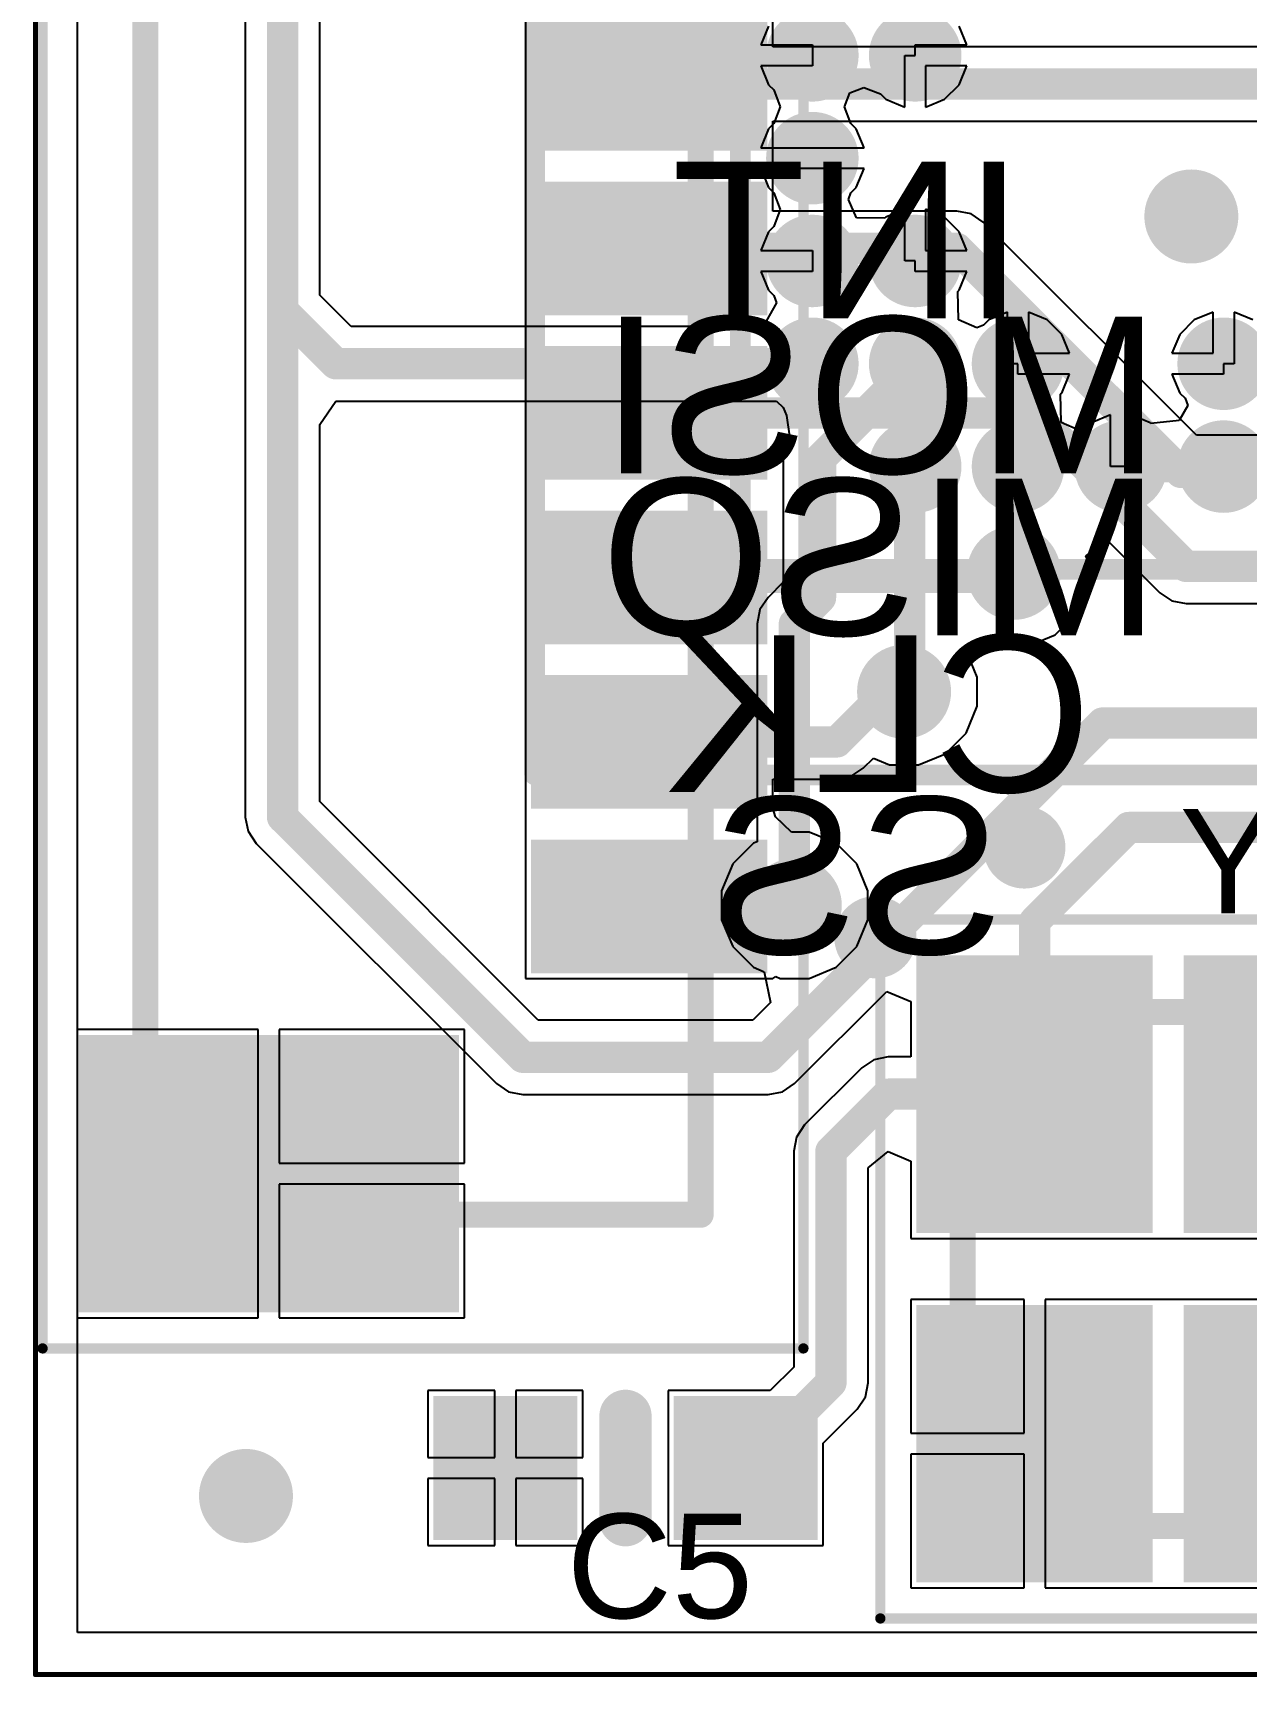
# Model space of a CAD drawing. Header units: inches. Extents: x 1.393 to 1.775, y 1.011 to 1.603.
# Drawn here: x 1.3932 to 1.6255, y 1.0113 to 1.3262 of the extents above; entities that cross this region are included whole.
import ezdxf

# ---------------------------------------------------------------- set-up
doc = ezdxf.new("R2010")
doc.units = ezdxf.units.IN
doc.header["$MEASUREMENT"] = 0
for name, color, linetype in [('Bottom Layer', 5, 'Continuous'), ('Bottom Overlay', 54, 'Continuous'), ('Bottom Paste', 16, 'Continuous'), ('Bottom Solder', 6, 'Continuous'), ('Mechanical 1', 6, 'Continuous'), ('Mechanical 13', 56, 'Continuous'), ('Mechanical 15', 56, 'Continuous'), ('Top Layer', 1, 'Continuous'), ('Top Overlay', 2, 'Continuous'), ('Top Paste', 8, 'Continuous'), ('Top Solder', 216, 'Continuous'), ('Via Holes', 16, 'Continuous')]:
    doc.layers.add(name, color=color, linetype=linetype)
doc.styles.add('Arial', font='', dxfattribs={"height": 0.2})
doc.styles.get('Arial').set_extended_font_data('Arial')

# ---------------------------------------------------------------- blocks, each defined once
blk = doc.blocks.new('XTAL_ECS_240_8_36_RWN_TR3_1')
at = {"layer": 'Top Layer'}
for points in [[(-0.05708665, 0.00590555), (-0.05708665, 0.04527565), (-0.00984255, 0.04527565), (-0.00984255, 0.00590555)], [(0.00984265, 0.00590555), (0.00984265, 0.04527565), (0.05708675, 0.04527565), (0.05708675, 0.00590555)], [(-0.05708655, -0.04527555), (-0.05708655, -0.00590545), (-0.00984245, -0.00590545), (-0.00984245, -0.04527555)], [(0.00984265, -0.04527555), (0.00984265, -0.00590545), (0.05708675, -0.00590545), (0.05708675, -0.04527555)]]:
    blk.add_hatch(color=1, dxfattribs=at).paths.add_polyline_path(points)
at = {"layer": 'Top Paste'}
for points in [[(-0.05708665, 0.00590555), (-0.05708665, 0.04527565), (-0.00984255, 0.04527565), (-0.00984255, 0.00590555)], [(0.00984265, 0.00590555), (0.00984265, 0.04527565), (0.05708675, 0.04527565), (0.05708675, 0.00590555)], [(-0.05708655, -0.04527555), (-0.05708655, -0.00590545), (-0.00984245, -0.00590545), (-0.00984245, -0.04527555)], [(0.00984265, -0.04527555), (0.00984265, -0.00590545), (0.05708675, -0.00590545), (0.05708675, -0.04527555)]]:
    blk.add_hatch(color=8, dxfattribs=at).paths.add_polyline_path(points)
at = {"layer": 'Top Solder'}
for points in [[(-0.06003945, 0.00295275), (-0.06003945, 0.04822845), (-0.00688975, 0.04822845), (-0.00688975, 0.00295275)], [(0.00688985, 0.00295275), (0.00688985, 0.04822845), (0.06003955, 0.04822845), (0.06003955, 0.00295275)], [(-0.06003935, -0.04822835), (-0.06003935, -0.00295265), (-0.00688965, -0.00295265), (-0.00688965, -0.04822835)], [(0.00688985, -0.04822835), (0.00688985, -0.00295265), (0.06003955, -0.00295265), (0.06003955, -0.04822835)]]:
    blk.add_hatch(color=216, dxfattribs=at).paths.add_polyline_path(points)
at = {"layer": 'Mechanical 13', "const_width": 0.005}
for points in [[(-0.0492127, -0.03937), (-0.0492127, 0.03937)], [(0.0492128, 0.03937), (-0.0492127, 0.03937)], [(0.0492128, -0.0393701), (0.0492128, 0.03937)], [(0.0492128, -0.0393701), (-0.0492127, -0.03937)]]:
    blk.add_lwpolyline(points, dxfattribs=at)
at = {"layer": 'Mechanical 13'}
for points, const_width in [([(-0.0504627, 0.03937, 1), (-0.0479627, 0.03937, 1)], 0.0025), ([(-0.0504627, 0.03937, 1), (-0.0479627, 0.03937, 1)], 0.0025), ([(0.0479628, 0.03937, 1), (0.0504628, 0.03937, 1)], 0.0025), ([(0.0479628, 0.03937, 1), (0.0504628, 0.03937, 1)], 0.0025), ([(-0.0767716, -0.027559, 1), (-0.0846456, -0.027559, 1)], 0.007874), ([(-0.0866141, -0.027559, 1), (-0.0826771, -0.027559, 1)], 0.003937), ([(-0.0787401, -0.027559, 1), (-0.0748031, -0.027559, 1)], 0.003937), ([(-0.0504627, -0.03937, 1), (-0.0479627, -0.03937, 1)], 0.0025), ([(-0.0504627, -0.03937, 1), (-0.0479627, -0.03937, 1)], 0.0025), ([(0.0479628, -0.0393701, 1), (0.0504628, -0.0393701, 1)], 0.0025), ([(0.0479628, -0.0393701, 1), (0.0504628, -0.0393701, 1)], 0.0025)]:
    blk.add_lwpolyline(points, format="xyb", close=True, dxfattribs=dict(at, const_width=const_width))
at = {"layer": 'Mechanical 15', "const_width": 0.0019685}
for points in [[(0.0669291, 0.0551182), (-0.066929, 0.0551182)], [(-0.066929, -0.0551182), (-0.066929, 0.0551182)], [(0.0669291, -0.0551182), (0.0669291, 0.0551182)], [(0.0669291, -0.0551182), (-0.066929, -0.0551182)]]:
    blk.add_lwpolyline(points, dxfattribs=at)
at = {"layer": 'Mechanical 15', "const_width": 0.0009842}
for points in [[(-0.0674211, 0.0551182, 1), (-0.0664369, 0.0551182, 1)], [(-0.0674211, 0.0551182, 1), (-0.0664369, 0.0551182, 1)], [(0.066437, 0.0551182, 1), (0.0674212, 0.0551182, 1)], [(0.066437, 0.0551182, 1), (0.0674212, 0.0551182, 1)], [(-0.0674211, -0.0551182, 1), (-0.0664369, -0.0551182, 1)], [(-0.0674211, -0.0551182, 1), (-0.0664369, -0.0551182, 1)], [(0.066437, -0.0551182, 1), (0.0674212, -0.0551182, 1)], [(0.066437, -0.0551182, 1), (0.0674212, -0.0551182, 1)]]:
    blk.add_lwpolyline(points, format="xyb", close=True, dxfattribs=at)
at = {"layer": 'Top Overlay'}
for points, const_width in [([(-0.0767716, -0.027559, 1), (-0.0846456, -0.027559, 1)], 0.007874), ([(-0.0866141, -0.027559, 1), (-0.0826771, -0.027559, 1)], 0.003937), ([(-0.0787401, -0.027559, 1), (-0.0748031, -0.027559, 1)], 0.003937)]:
    blk.add_lwpolyline(points, format="xyb", close=True, dxfattribs=dict(at, const_width=const_width))
blk = doc.blocks.new('AMPHENOL_10144041_10011LF_B_2')
at = {"layer": 'Bottom Layer'}
for points in [[(-0.21653545, 0.06299205), (-0.16929135, 0.06299205), (-0.16929135, -0.00393705), (-0.21653545, -0.00393705)], [(-0.1515748, -0.02362215), (-0.1318898, -0.02362215), (-0.1318898, -0.06299225), (-0.1515748, -0.06299225)], [(-0.1200788, -0.02362225), (-0.1003938, -0.02362225), (-0.1003938, -0.06299235), (-0.1200788, -0.06299235)], [(-0.0885828, -0.02362215), (-0.0688978, -0.02362215), (-0.0688978, -0.06299225), (-0.0885828, -0.06299225)], [(-0.0570865, -0.02362215), (-0.0374015, -0.02362215), (-0.0374015, -0.06299225), (-0.0570865, -0.06299225)], [(-0.0255904, -0.02362215), (-0.0059054, -0.02362215), (-0.0059054, -0.06299225), (-0.0255904, -0.06299225)], [(0.0059055, -0.02362215), (0.0255905, -0.02362215), (0.0255905, -0.06299225), (0.0059055, -0.06299225)]]:
    blk.add_hatch(color=5, dxfattribs=at).paths.add_polyline_path(points)
at = {"layer": 'Bottom Paste'}
for points in [[(-0.21653545, 0.06299205), (-0.16929135, 0.06299205), (-0.16929135, -0.00393705), (-0.21653545, -0.00393705)], [(-0.1515748, -0.02362215), (-0.1318898, -0.02362215), (-0.1318898, -0.06299225), (-0.1515748, -0.06299225)], [(-0.1200788, -0.02362225), (-0.1003938, -0.02362225), (-0.1003938, -0.06299235), (-0.1200788, -0.06299235)], [(-0.0885828, -0.02362215), (-0.0688978, -0.02362215), (-0.0688978, -0.06299225), (-0.0885828, -0.06299225)], [(-0.0570865, -0.02362215), (-0.0374015, -0.02362215), (-0.0374015, -0.06299225), (-0.0570865, -0.06299225)], [(-0.0255904, -0.02362215), (-0.0059054, -0.02362215), (-0.0059054, -0.06299225), (-0.0255904, -0.06299225)], [(0.0059055, -0.02362215), (0.0255905, -0.02362215), (0.0255905, -0.06299225), (0.0059055, -0.06299225)]]:
    blk.add_hatch(color=16, dxfattribs=at).paths.add_polyline_path(points)
at = {"layer": 'Bottom Solder'}
for points in [[(-0.21948825, 0.06594485), (-0.16633855, 0.06594485), (-0.16633855, -0.00688985), (-0.21948825, -0.00688985)], [(-0.1545276, -0.02066935), (-0.128937, -0.02066935), (-0.128937, -0.06594505), (-0.1545276, -0.06594505)], [(-0.1230316, -0.02066945), (-0.097441, -0.02066945), (-0.097441, -0.06594515), (-0.1230316, -0.06594515)], [(-0.0915356, -0.02066935), (-0.065945, -0.02066935), (-0.065945, -0.06594505), (-0.0915356, -0.06594505)], [(-0.0600393, -0.02066935), (-0.0344487, -0.02066935), (-0.0344487, -0.06594505), (-0.0600393, -0.06594505)], [(-0.0285432, -0.02066935), (-0.0029526, -0.02066935), (-0.0029526, -0.06594505), (-0.0285432, -0.06594505)], [(0.0029527, -0.02066935), (0.0285433, -0.02066935), (0.0285433, -0.06594505), (0.0029527, -0.06594505)]]:
    blk.add_hatch(color=6, dxfattribs=at).paths.add_polyline_path(points)
at = {"layer": 'Bottom Overlay', "const_width": 0.005}
for points in [[(-0.156693, 0.0531495), (0.1566929, 0.0531495)], [(-0.2007874, -0.0165355), (-0.2007874, -0.0531497)], [(-0.2007874, -0.0531497), (-0.1641732, -0.0531497)]]:
    blk.add_lwpolyline(points, dxfattribs=at)
at = {"layer": 'Bottom Overlay'}
for points, const_width in [([(-0.157943, 0.0531495, 1), (-0.155443, 0.0531495, 1)], 0.0025), ([(-0.2020374, -0.0165355, 1), (-0.1995374, -0.0165355, 1)], 0.0025), ([(-0.2020374, -0.0531497, 1), (-0.1995374, -0.0531497, 1)], 0.0025), ([(-0.2020374, -0.0531497, 1), (-0.1995374, -0.0531497, 1)], 0.0025), ([(-0.1654232, -0.0531497, 1), (-0.1629232, -0.0531497, 1)], 0.0025), ([(-0.1437008, -0.0866143, 1), (-0.1515748, -0.0866143, 1)], 0.007874), ([(-0.1535433, -0.0866143, 1), (-0.1496063, -0.0866143, 1)], 0.003937), ([(-0.1456693, -0.0866143, 1), (-0.1417323, -0.0866143, 1)], 0.003937)]:
    blk.add_lwpolyline(points, format="xyb", close=True, dxfattribs=dict(at, const_width=const_width))
at = {"layer": 'Mechanical 13', "const_width": 0.005}
for points in [[(-0.2007874, 0.0531494), (-0.2007874, -0.0531497)], [(-0.2007874, 0.0531494), (0.2007874, 0.0531494)], [(-0.2007874, -0.0531497), (0.2007874, -0.0531497)]]:
    blk.add_lwpolyline(points, dxfattribs=at)
at = {"layer": 'Mechanical 13'}
for points, const_width in [([(-0.2020374, 0.0531494, 1), (-0.1995374, 0.0531494, 1)], 0.0025), ([(-0.2020374, 0.0531494, 1), (-0.1995374, 0.0531494, 1)], 0.0025), ([(-0.2020374, -0.0531497, 1), (-0.1995374, -0.0531497, 1)], 0.0025), ([(-0.2020374, -0.0531497, 1), (-0.1995374, -0.0531497, 1)], 0.0025), ([(-0.1437008, -0.0866143, 1), (-0.1515748, -0.0866143, 1)], 0.007874), ([(-0.1535433, -0.0866143, 1), (-0.1496063, -0.0866143, 1)], 0.003937), ([(-0.1456693, -0.0866143, 1), (-0.1417323, -0.0866143, 1)], 0.003937)]:
    blk.add_lwpolyline(points, format="xyb", close=True, dxfattribs=dict(at, const_width=const_width))
at = {"layer": 'Mechanical 15', "const_width": 0.0019685}
for points in [[(-0.2263781, 0.0728344), (-0.2263779, -0.0728348)], [(-0.2263781, 0.0728344), (0.226378, 0.0728344)], [(0.226378, -0.0728347), (-0.2263779, -0.0728348)]]:
    blk.add_lwpolyline(points, dxfattribs=at)
at = {"layer": 'Mechanical 15', "const_width": 0.0009842}
for points in [[(-0.2268702, 0.0728344, 1), (-0.225886, 0.0728344, 1)], [(-0.2268702, 0.0728344, 1), (-0.225886, 0.0728344, 1)], [(-0.22687, -0.0728348, 1), (-0.2258858, -0.0728348, 1)], [(-0.22687, -0.0728348, 1), (-0.2258858, -0.0728348, 1)]]:
    blk.add_lwpolyline(points, format="xyb", close=True, dxfattribs=at)
blk = doc.blocks.new('A121001TR_3')
at = {"layer": 'Top Layer'}
h = blk.add_hatch(color=1, dxfattribs=at)
edge = h.paths.add_edge_path()
edge.add_arc((-0.0885827, -0.0098425), 0.0059055, 0, 360)
h = blk.add_hatch(color=1, dxfattribs=at)
edge = h.paths.add_edge_path()
edge.add_arc((-0.0688976, -0.0098425), 0.0059055, 0, 360)
h = blk.add_hatch(color=1, dxfattribs=at)
edge = h.paths.add_edge_path()
edge.add_arc((-0.0885828, -0.0295276), 0.0059055, 0, 360)
h = blk.add_hatch(color=1, dxfattribs=at)
edge = h.paths.add_edge_path()
edge.add_arc((-0.0885828, -0.0492126), 0.0059055, 0, 360)
h = blk.add_hatch(color=1, dxfattribs=at)
edge = h.paths.add_edge_path()
edge.add_arc((-0.0688976, -0.0492126), 0.0059055, 0, 360)
h = blk.add_hatch(color=1, dxfattribs=at)
edge = h.paths.add_edge_path()
edge.add_arc((-0.0885827, -0.0688975), 0.0059055, 0, 360)
h = blk.add_hatch(color=1, dxfattribs=at)
edge = h.paths.add_edge_path()
edge.add_arc((-0.0688976, -0.0688976), 0.0059055, 0, 360)
h = blk.add_hatch(color=1, dxfattribs=at)
edge = h.paths.add_edge_path()
edge.add_arc((-0.0492126, -0.0688976), 0.0059055, 0, 360)
h = blk.add_hatch(color=1, dxfattribs=at)
edge = h.paths.add_edge_path()
edge.add_arc((-0.0098424, -0.0688975), 0.0059055, 0, 360)
h = blk.add_hatch(color=1, dxfattribs=at)
edge = h.paths.add_edge_path()
edge.add_arc((-0.0688976, -0.0885828), 0.0059055, 0, 360)
h = blk.add_hatch(color=1, dxfattribs=at)
edge = h.paths.add_edge_path()
edge.add_arc((-0.0492126, -0.0885828), 0.0059055, 0, 360)
h = blk.add_hatch(color=1, dxfattribs=at)
edge = h.paths.add_edge_path()
edge.add_arc((-0.0295276, -0.0885828), 0.0059055, 0, 360)
h = blk.add_hatch(color=1, dxfattribs=at)
edge = h.paths.add_edge_path()
edge.add_arc((-0.0098425, -0.0885827), 0.0059055, 0, 360)
at = {"layer": 'Top Paste'}
h = blk.add_hatch(color=8, dxfattribs=at)
edge = h.paths.add_edge_path()
edge.add_arc((-0.0885827, -0.0098425), 0.0059055, 0, 360)
h = blk.add_hatch(color=8, dxfattribs=at)
edge = h.paths.add_edge_path()
edge.add_arc((-0.0688976, -0.0098425), 0.0059055, 0, 360)
h = blk.add_hatch(color=8, dxfattribs=at)
edge = h.paths.add_edge_path()
edge.add_arc((-0.0885828, -0.0295276), 0.0059055, 0, 360)
h = blk.add_hatch(color=8, dxfattribs=at)
edge = h.paths.add_edge_path()
edge.add_arc((-0.0885828, -0.0492126), 0.0059055, 0, 360)
h = blk.add_hatch(color=8, dxfattribs=at)
edge = h.paths.add_edge_path()
edge.add_arc((-0.0688976, -0.0492126), 0.0059055, 0, 360)
h = blk.add_hatch(color=8, dxfattribs=at)
edge = h.paths.add_edge_path()
edge.add_arc((-0.0885827, -0.0688975), 0.0059055, 0, 360)
h = blk.add_hatch(color=8, dxfattribs=at)
edge = h.paths.add_edge_path()
edge.add_arc((-0.0688976, -0.0688976), 0.0059055, 0, 360)
h = blk.add_hatch(color=8, dxfattribs=at)
edge = h.paths.add_edge_path()
edge.add_arc((-0.0492126, -0.0688976), 0.0059055, 0, 360)
h = blk.add_hatch(color=8, dxfattribs=at)
edge = h.paths.add_edge_path()
edge.add_arc((-0.0098424, -0.0688975), 0.0059055, 0, 360)
h = blk.add_hatch(color=8, dxfattribs=at)
edge = h.paths.add_edge_path()
edge.add_arc((-0.0688976, -0.0885828), 0.0059055, 0, 360)
h = blk.add_hatch(color=8, dxfattribs=at)
edge = h.paths.add_edge_path()
edge.add_arc((-0.0492126, -0.0885828), 0.0059055, 0, 360)
h = blk.add_hatch(color=8, dxfattribs=at)
edge = h.paths.add_edge_path()
edge.add_arc((-0.0295276, -0.0885828), 0.0059055, 0, 360)
h = blk.add_hatch(color=8, dxfattribs=at)
edge = h.paths.add_edge_path()
edge.add_arc((-0.0098425, -0.0885827), 0.0059055, 0, 360)
at = {"layer": 'Top Solder'}
h = blk.add_hatch(color=216, dxfattribs=at)
edge = h.paths.add_edge_path()
edge.add_arc((-0.0885827, -0.0098425), 0.0088583, 0, 360)
h = blk.add_hatch(color=216, dxfattribs=at)
edge = h.paths.add_edge_path()
edge.add_arc((-0.0688976, -0.0098425), 0.0088583, 0, 360)
h = blk.add_hatch(color=216, dxfattribs=at)
edge = h.paths.add_edge_path()
edge.add_arc((-0.0885828, -0.0295276), 0.0088583, 0, 360)
h = blk.add_hatch(color=216, dxfattribs=at)
edge = h.paths.add_edge_path()
edge.add_arc((-0.0885828, -0.0492126), 0.0088583, 0, 360)
h = blk.add_hatch(color=216, dxfattribs=at)
edge = h.paths.add_edge_path()
edge.add_arc((-0.0688976, -0.0492126), 0.0088583, 0, 360)
h = blk.add_hatch(color=216, dxfattribs=at)
edge = h.paths.add_edge_path()
edge.add_arc((-0.0885827, -0.0688975), 0.0088583, 0, 360)
h = blk.add_hatch(color=216, dxfattribs=at)
edge = h.paths.add_edge_path()
edge.add_arc((-0.0688976, -0.0688976), 0.0088583, 0, 360)
h = blk.add_hatch(color=216, dxfattribs=at)
edge = h.paths.add_edge_path()
edge.add_arc((-0.0492126, -0.0688976), 0.0088583, 0, 360)
h = blk.add_hatch(color=216, dxfattribs=at)
edge = h.paths.add_edge_path()
edge.add_arc((-0.0098424, -0.0688975), 0.0088583, 0, 360)
h = blk.add_hatch(color=216, dxfattribs=at)
edge = h.paths.add_edge_path()
edge.add_arc((-0.0688976, -0.0885828), 0.0088583, 0, 360)
h = blk.add_hatch(color=216, dxfattribs=at)
edge = h.paths.add_edge_path()
edge.add_arc((-0.0492126, -0.0885828), 0.0088583, 0, 360)
h = blk.add_hatch(color=216, dxfattribs=at)
edge = h.paths.add_edge_path()
edge.add_arc((-0.0295276, -0.0885828), 0.0088583, 0, 360)
h = blk.add_hatch(color=216, dxfattribs=at)
edge = h.paths.add_edge_path()
edge.add_arc((-0.0098425, -0.0885827), 0.0088583, 0, 360)
at = {"layer": 'Mechanical 13', "const_width": 0.003937}
for points in [[(-0.1023622, -0.1082677), (-0.1023622, 0.1082676)], [(-0.1023622, -0.1082677), (0.1023622, -0.1082677)]]:
    blk.add_lwpolyline(points, dxfattribs=at)
at = {"layer": 'Mechanical 13', "const_width": 0.0019685}
blk.add_lwpolyline([(-0.1033464, -0.1082677, 1), (-0.101378, -0.1082677, 1)], format="xyb", close=True, dxfattribs=at)
blk.add_lwpolyline([(-0.1033464, -0.1082677, 1), (-0.101378, -0.1082677, 1)], format="xyb", close=True, dxfattribs=at)
at = {"layer": 'Mechanical 15', "const_width": 0.003937}
for points in [[(-0.1417322, -0.1476377), (-0.1417322, 0.1476378)], [(-0.1417322, -0.1476377), (0.1417323, -0.1476378)]]:
    blk.add_lwpolyline(points, dxfattribs=at)
at = {"layer": 'Mechanical 15', "const_width": 0.0019685}
blk.add_lwpolyline([(-0.1427164, -0.1476377, 1), (-0.140748, -0.1476377, 1)], format="xyb", close=True, dxfattribs=at)
blk.add_lwpolyline([(-0.1427164, -0.1476377, 1), (-0.140748, -0.1476377, 1)], format="xyb", close=True, dxfattribs=at)
at = {"layer": 'Top Overlay', "const_width": 0.003937}
for points in [[(-0.1023622, -0.1082677), (-0.1023622, 0.1082676)], [(-0.1023622, -0.1082677), (0.1023622, -0.1082677)]]:
    blk.add_lwpolyline(points, dxfattribs=at)
at = {"layer": 'Top Overlay', "const_width": 0.0019685}
blk.add_lwpolyline([(-0.1033464, -0.1082677, 1), (-0.101378, -0.1082677, 1)], format="xyb", close=True, dxfattribs=at)
blk.add_lwpolyline([(-0.1033464, -0.1082677, 1), (-0.101378, -0.1082677, 1)], format="xyb", close=True, dxfattribs=at)
blk = doc.blocks.new('SMD_0402C_5')
at = {"layer": 'Top Layer'}
for points in [[(0.01082675, 0.03382685), (0.01082675, 0.01217335), (-0.01082675, 0.01217335), (-0.01082675, 0.03382685)], [(0.01082665, -0.01217335), (0.01082665, -0.03382685), (-0.01082685, -0.03382685), (-0.01082685, -0.01217335)]]:
    blk.add_hatch(color=1, dxfattribs=at).paths.add_polyline_path(points)
at = {"layer": 'Top Paste'}
for points in [[(0.01082675, 0.03382685), (0.01082675, 0.01217335), (-0.01082675, 0.01217335), (-0.01082675, 0.03382685)], [(0.01082665, -0.01217335), (0.01082665, -0.03382685), (-0.01082685, -0.03382685), (-0.01082685, -0.01217335)]]:
    blk.add_hatch(color=8, dxfattribs=at).paths.add_polyline_path(points)
at = {"layer": 'Top Solder'}
for points in [[(0.01377955, 0.03677965), (0.01377955, 0.00922055), (-0.01377955, 0.00922055), (-0.01377955, 0.03677965)], [(0.01377945, -0.00922055), (0.01377945, -0.03677965), (-0.01377965, -0.03677965), (-0.01377965, -0.00922055)]]:
    blk.add_hatch(color=216, dxfattribs=at).paths.add_polyline_path(points)
at = {"layer": 'Top Overlay', "const_width": 0.01}
blk.add_lwpolyline([(0.0099999, 6.4e-06), (-0.01, 6.4e-06)], dxfattribs=at)
at = {"layer": 'Top Overlay', "const_width": 0.005}
for points in [[(-0.0125, 6.4e-06, 1), (-0.0075, 6.4e-06, 1)], [(0.0074999, 6.4e-06, 1), (0.0124999, 6.4e-06, 1)]]:
    blk.add_lwpolyline(points, format="xyb", close=True, dxfattribs=at)

msp = doc.modelspace()

# ---------------------------------------------------------------- hatches: boundary and pattern name
at = {"layer": 'Bottom Layer'}
h = msp.add_hatch(color=5, dxfattribs=at)
edge = h.paths.add_edge_path()
edge.add_arc((1.615, 1.291), 0.009, 0, 360)
h = msp.add_hatch(color=5, dxfattribs=at)
edge = h.paths.add_edge_path()
edge.add_arc((1.5810131, 1.2227608), 0.009, 0, 360)
h = msp.add_hatch(color=5, dxfattribs=at)
edge = h.paths.add_edge_path()
edge.add_arc((1.56, 1.2), 0.009, 0, 360)
h = msp.add_hatch(color=5, dxfattribs=at)
edge = h.paths.add_edge_path()
edge.add_arc((1.5390709, 1.1591125), 0.009, 0, 360)
h = msp.add_hatch(color=5, dxfattribs=at)
edge = h.paths.add_edge_path()
edge.add_arc((1.434, 1.046), 0.009, 0, 360)
at = {"layer": 'Top Layer'}
h = msp.add_hatch(color=1, dxfattribs=at)
edge = h.paths.add_edge_path()
edge.add_arc((1.615, 1.291), 0.009, 0, 360)
h = msp.add_hatch(color=1, dxfattribs=at)
edge = h.paths.add_edge_path()
edge.add_arc((1.5810131, 1.2227608), 0.009, 0, 360)
h = msp.add_hatch(color=1, dxfattribs=at)
edge = h.paths.add_edge_path()
edge.add_arc((1.56, 1.2), 0.009, 0, 360)
h = msp.add_hatch(color=1, dxfattribs=at)
edge = h.paths.add_edge_path()
edge.add_arc((1.5390709, 1.1591125), 0.009, 0, 360)
h = msp.add_hatch(color=1, dxfattribs=at)
edge = h.paths.add_edge_path()
edge.add_arc((1.434, 1.046), 0.009, 0, 360)
at = {"layer": 'Via Holes'}
h = msp.add_hatch(color=7, dxfattribs=at)
edge = h.paths.add_edge_path()
edge.add_arc((1.615, 1.291), 0.004, 0, 360)
h = msp.add_hatch(color=7, dxfattribs=at)
edge = h.paths.add_edge_path()
edge.add_arc((1.5810131, 1.2227608), 0.004, 0, 360)
h = msp.add_hatch(color=7, dxfattribs=at)
edge = h.paths.add_edge_path()
edge.add_arc((1.56, 1.2), 0.004, 0, 360)
h = msp.add_hatch(color=7, dxfattribs=at)
edge = h.paths.add_edge_path()
edge.add_arc((1.5390709, 1.1591125), 0.004, 0, 360)
h = msp.add_hatch(color=7, dxfattribs=at)
edge = h.paths.add_edge_path()
edge.add_arc((1.434, 1.046), 0.004, 0, 360)

# ---------------------------------------------------------------- linework, layer by layer
at = {"layer": 'Bottom Layer'}
for p, q in [((1.4017286, 1.1353385), (1.4017286, 1.4659212)), ((1.487512, 1.3290314), (1.487512, 1.3037246)), ((1.534882, 1.323515), (1.534882, 1.3290314)), ((1.6623749, 1.323515), (1.534882, 1.323515)), ((1.534882, 1.3037246), (1.534882, 1.3092408)), ((1.534882, 1.3092408), (1.6594186, 1.3092408)), ((1.487512, 1.3037246), (1.4875119, 1.3025354)), ((1.5348821, 1.3025354), (1.534882, 1.3037246)), ((1.4875119, 1.3025354), (1.4875119, 1.2987245)), ((1.5348821, 1.2987245), (1.5348821, 1.3025354)), ((1.4875119, 1.2987245), (1.487512, 1.2975353)), ((1.487512, 1.2975353), (1.487512, 1.2710397)), ((1.534882, 1.2975353), (1.5348821, 1.2987245)), ((1.534882, 1.2920191), (1.534882, 1.2975353)), ((1.570118, 1.2920191), (1.534882, 1.2920191)), ((1.5728493, 1.2914758), (1.570118, 1.2920191)), ((1.5751647, 1.2899287), (1.5728493, 1.2914758)), ((1.6159563, 1.2491371), (1.5751647, 1.2899287)), ((1.487512, 1.2710397), (1.4875118, 1.2710397)), ((1.4875118, 1.2710397), (1.4875118, 1.2672282)), ((1.4875118, 1.2672282), (1.487512, 1.2672282)), ((1.487512, 1.2672282), (1.487512, 1.2407322)), ((1.654, 1.2491371), (1.6159563, 1.2491371)), ((1.487512, 1.2407322), (1.4875119, 1.2395434)), ((1.4875119, 1.2395434), (1.4875119, 1.2357321)), ((1.4875119, 1.2357321), (1.487512, 1.2345433)), ((1.487512, 1.2345433), (1.487512, 1.2092362)), ((1.5948174, 1.2260181), (1.5990562, 1.2288504)), ((1.5990562, 1.2288504), (1.6089533, 1.2189533)), ((1.5950131, 1.2255456), (1.5948174, 1.2260181)), ((1.5950131, 1.219976), (1.5950131, 1.2255456)), ((1.5928817, 1.2148304), (1.5950131, 1.219976)), ((1.6089533, 1.2189533), (1.6112688, 1.2174062)), ((1.6112688, 1.2174062), (1.614, 1.2168629)), ((1.614, 1.2168629), (1.6288028, 1.2168629)), ((1.5889435, 1.2108922), (1.5928817, 1.2148304)), ((1.487512, 1.2092362), (1.4875119, 1.2080471)), ((1.5728423, 1.2055798), (1.5766691, 1.2094066)), ((1.5766691, 1.2094066), (1.5782283, 1.2087608)), ((1.5837979, 1.2087608), (1.5889435, 1.2108922)), ((1.4875119, 1.2080471), (1.4875121, 1.203047)), ((1.5782283, 1.2087608), (1.5837979, 1.2087608)), ((1.4875121, 1.203047), (1.4875121, 1.1777402)), ((1.574, 1.2027848), (1.5728423, 1.2055798)), ((1.574, 1.1972152), (1.574, 1.2027848)), ((1.5718686, 1.1920696), (1.574, 1.1972152)), ((1.5679304, 1.1881314), (1.5718686, 1.1920696)), ((1.5521931, 1.1853469), (1.5541259, 1.1872797)), ((1.5541259, 1.1872797), (1.5572152, 1.186)), ((1.5627848, 1.186), (1.5679304, 1.1881314)), ((1.5498777, 1.1837998), (1.5521931, 1.1853469)), ((1.5572152, 1.186), (1.5627848, 1.186)), ((1.5348821, 1.1777319), (1.5348821, 1.1832565)), ((1.5348821, 1.1832565), (1.5471464, 1.1832565)), ((1.5471464, 1.1832565), (1.5498777, 1.1837998)), ((1.4875121, 1.1777402), (1.4875119, 1.1727401)), ((1.5353892, 1.1760636), (1.5348821, 1.1777319)), ((1.5384578, 1.1731125), (1.5353892, 1.1760636)), ((1.4875119, 1.1727401), (1.487512, 1.1715511)), ((1.487512, 1.1715511), (1.487512, 1.1450551)), ((1.5418557, 1.1731125), (1.5384578, 1.1731125)), ((1.5470013, 1.1709811), (1.5418557, 1.1731125)), ((1.5509395, 1.1670429), (1.5470013, 1.1709811)), ((1.5530709, 1.1618973), (1.5509395, 1.1670429)), ((1.5530709, 1.1563277), (1.5530709, 1.1618973)), ((1.5509395, 1.1511821), (1.5530709, 1.1563277)), ((1.5470013, 1.1472439), (1.5509395, 1.1511821)), ((1.5418557, 1.1451125), (1.5470013, 1.1472439)), ((1.487512, 1.1450551), (1.534882, 1.1450551)), ((1.534882, 1.145055), (1.5354724, 1.1454495)), ((1.534882, 1.1450551), (1.534882, 1.145055)), ((1.5354724, 1.1454495), (1.5362861, 1.1451125)), ((1.5362861, 1.1451125), (1.5418557, 1.1451125)), ((1.4363623, 1.1353385), (1.4017286, 1.1353385)), ((1.4363623, 1.1077165), (1.4363623, 1.1353385)), ((1.4758268, 1.1353385), (1.4403623, 1.1353385)), ((1.4403623, 1.1353385), (1.4403623, 1.1097165)), ((1.4758268, 1.1097165), (1.4758268, 1.1353385)), ((1.4403623, 1.1097165), (1.4758268, 1.1097165)), ((1.4363623, 1.0800945), (1.4363623, 1.1077165)), ((1.4758268, 1.1057165), (1.4403623, 1.1057165)), ((1.4403623, 1.1057165), (1.4403623, 1.0800945)), ((1.4758268, 1.0800945), (1.4758268, 1.1057165)), ((1.4017286, 1.0198388), (1.4017286, 1.0800945)), ((1.4017286, 1.0800945), (1.4363623, 1.0800945)), ((1.4403623, 1.0800945), (1.4758268, 1.0800945)), ((1.7400037, 1.0198388), (1.4017286, 1.0198388))]:
    msp.add_line(p, q, dxfattribs=at)
at = {"layer": 'Bottom Layer', "const_width": 0.006}
for points in [[(1.511197, 1.3163779), (1.6623749, 1.3163779)], [(1.511197, 1.284882), (1.570118, 1.284882)], [(1.570118, 1.284882), (1.613, 1.242)], [(1.511197, 1.2533859), (1.5846141, 1.2533859)], [(1.5846141, 1.2533859), (1.614, 1.224)], [(1.613, 1.242), (1.654, 1.242)], [(1.511197, 1.2218896), (1.5801419, 1.2218896)], [(1.5801419, 1.2218896), (1.5810131, 1.2227608)], [(1.614, 1.224), (1.641, 1.224)], [(1.5471464, 1.1903936), (1.5567528, 1.2)], [(1.5567528, 1.2), (1.56, 1.2)], [(1.5111971, 1.1903936), (1.5471464, 1.1903936)], [(1.511197, 1.1588976), (1.5114119, 1.1591125)], [(1.5114119, 1.1591125), (1.5390709, 1.1591125)]]:
    msp.add_lwpolyline(points, dxfattribs=at)
at = {"layer": 'Bottom Layer', "const_width": 0.003}
for points in [[(1.509697, 1.3163779, 1), (1.512697, 1.3163779, 1)], [(1.509697, 1.284882, 1), (1.512697, 1.284882, 1)], [(1.568618, 1.284882, 1), (1.571618, 1.284882, 1)], [(1.568618, 1.284882, 1), (1.571618, 1.284882, 1)], [(1.509697, 1.2533859, 1), (1.512697, 1.2533859, 1)], [(1.5831141, 1.2533859, 1), (1.5861141, 1.2533859, 1)], [(1.5831141, 1.2533859, 1), (1.5861141, 1.2533859, 1)], [(1.6115, 1.242, 1), (1.6145, 1.242, 1)], [(1.6115, 1.242, 1), (1.6145, 1.242, 1)], [(1.509697, 1.2218896, 1), (1.512697, 1.2218896, 1)], [(1.5786419, 1.2218896, 1), (1.5816419, 1.2218896, 1)], [(1.5786419, 1.2218896, 1), (1.5816419, 1.2218896, 1)], [(1.5795131, 1.2227608, 1), (1.5825131, 1.2227608, 1)], [(1.6125, 1.224, 1), (1.6155, 1.224, 1)], [(1.6125, 1.224, 1), (1.6155, 1.224, 1)], [(1.5552528, 1.2, 1), (1.5582528, 1.2, 1)], [(1.5552528, 1.2, 1), (1.5582528, 1.2, 1)], [(1.5585, 1.2, 1), (1.5615, 1.2, 1)], [(1.5096971, 1.1903936, 1), (1.5126971, 1.1903936, 1)], [(1.5456464, 1.1903936, 1), (1.5486464, 1.1903936, 1)], [(1.5456464, 1.1903936, 1), (1.5486464, 1.1903936, 1)], [(1.509697, 1.1588976, 1), (1.512697, 1.1588976, 1)], [(1.5099119, 1.1591125, 1), (1.5129119, 1.1591125, 1)], [(1.5099119, 1.1591125, 1), (1.5129119, 1.1591125, 1)], [(1.5375709, 1.1591125, 1), (1.5405709, 1.1591125, 1)]]:
    msp.add_lwpolyline(points, format="xyb", close=True, dxfattribs=at)
at = {"layer": 'Mechanical 1', "const_width": 0.001}
for points in [[(1.3937008, 1.011811), (1.3937008, 1.6023622)], [(1.3937008, 1.011811), (1.7480315, 1.011811)]]:
    msp.add_lwpolyline(points, dxfattribs=at)
at = {"layer": 'Mechanical 1', "const_width": 0.0005}
msp.add_lwpolyline([(1.3934508, 1.011811, 1), (1.3939508, 1.011811, 1)], format="xyb", close=True, dxfattribs=at)
msp.add_lwpolyline([(1.3934508, 1.011811, 1), (1.3939508, 1.011811, 1)], format="xyb", close=True, dxfattribs=at)
at = {"layer": 'Top Layer'}
for p, q in [((1.4017286, 1.0198388), (1.4017286, 1.5943344)), ((1.4338629, 1.3778028), (1.4338629, 1.273)), ((1.4481371, 1.2759563), (1.4481371, 1.3483308)), ((1.5340434, 1.3274614), (1.5325477, 1.3238504)), ((1.5720192, 1.3238504), (1.5705235, 1.3274614)), ((1.5325477, 1.3238504), (1.5424409, 1.3238504)), ((1.5424409, 1.3238504), (1.5424409, 1.3198504)), ((1.562126, 1.3218504), (1.562126, 1.3238504)), ((1.562126, 1.3238504), (1.5720192, 1.3238504)), ((1.5424409, 1.3198504), (1.5325477, 1.3198504)), ((1.5325477, 1.3198504), (1.5340434, 1.3162394)), ((1.560126, 1.3119572), (1.560126, 1.3218504)), ((1.560126, 1.3218504), (1.562126, 1.3218504)), ((1.5720192, 1.3198504), (1.564126, 1.3198504)), ((1.564126, 1.3198504), (1.564126, 1.3119572)), ((1.5705235, 1.3162394), (1.5720192, 1.3198504)), ((1.5340434, 1.3162394), (1.5350466, 1.3152362)), ((1.567737, 1.3134529), (1.5705235, 1.3162394)), ((1.5350466, 1.3152362), (1.5362784, 1.3120078)), ((1.5486033, 1.3120079), (1.5496197, 1.3146716)), ((1.5496197, 1.3146716), (1.5522835, 1.3156879)), ((1.5522835, 1.3156879), (1.5555118, 1.3144561)), ((1.5555118, 1.3144561), (1.556515, 1.3134529)), ((1.556515, 1.3134529), (1.560126, 1.3119572)), ((1.564126, 1.3119572), (1.567737, 1.3134529)), ((1.5362784, 1.3120078), (1.5350466, 1.3087796)), ((1.5498351, 1.3087795), (1.5486033, 1.3120079)), ((1.5340433, 1.3077763), (1.5325476, 1.3041653)), ((1.5350466, 1.3087796), (1.5340433, 1.3077763)), ((1.5508383, 1.3077763), (1.5498351, 1.3087795)), ((1.552334, 1.3041653), (1.5508383, 1.3077763)), ((1.5325476, 1.3041653), (1.552334, 1.3041653)), ((1.552334, 1.3001653), (1.5325476, 1.3001653)), ((1.5325476, 1.3001653), (1.5340433, 1.2965543)), ((1.5508383, 1.2965543), (1.552334, 1.3001653)), ((1.5340433, 1.2965543), (1.5350465, 1.2955511)), ((1.5350465, 1.2955511), (1.5362783, 1.2923228)), ((1.5493473, 1.2942727), (1.5498351, 1.2955511)), ((1.5508755, 1.2907528), (1.5493473, 1.2942727)), ((1.5498351, 1.2955511), (1.5508383, 1.2965543)), ((1.5362783, 1.2923228), (1.5350465, 1.2890945)), ((1.556515, 1.2908778), (1.5562839, 1.2906467)), ((1.560126, 1.2923735), (1.556515, 1.2908778)), ((1.560126, 1.2824803), (1.560126, 1.2923735)), ((1.567737, 1.2908778), (1.564126, 1.2923735)), ((1.564126, 1.2923735), (1.564126, 1.2844803)), ((1.5705235, 1.2880913), (1.567737, 1.2908778)), ((1.5340433, 1.2880913), (1.5325476, 1.2844803)), ((1.5350465, 1.2890945), (1.5340433, 1.2880913)), ((1.5562839, 1.2906467), (1.5508755, 1.2907528)), ((1.5720192, 1.2844803), (1.5705235, 1.2880913)), ((1.5325476, 1.2844803), (1.5424408, 1.2844803)), ((1.5424408, 1.2844803), (1.5424408, 1.2804803)), ((1.562126, 1.2824803), (1.560126, 1.2824803)), ((1.562126, 1.2804803), (1.562126, 1.2824803)), ((1.564126, 1.2844803), (1.5720192, 1.2844803)), ((1.5424408, 1.2804803), (1.5325476, 1.2804803)), ((1.5325476, 1.2804803), (1.5340433, 1.2768693)), ((1.5720192, 1.2804803), (1.562126, 1.2804803)), ((1.5705235, 1.2768693), (1.5720192, 1.2804803)), ((1.4541609, 1.2699325), (1.4481371, 1.2759563)), ((1.5340433, 1.2768693), (1.5350464, 1.2758662)), ((1.5350464, 1.2758662), (1.5355821, 1.2744625)), ((1.5702926, 1.2766384), (1.5705235, 1.2768693)), ((1.5703987, 1.2712299), (1.5702926, 1.2766384)), ((1.4338629, 1.273), (1.4338629, 1.176)), ((1.5355821, 1.2744625), (1.532998, 1.2699325)), ((1.579811, 1.2726885), (1.5762, 1.2711928)), ((1.579811, 1.2627953), (1.579811, 1.2726885)), ((1.587422, 1.2711928), (1.583811, 1.2726885)), ((1.583811, 1.2726885), (1.583811, 1.2647953)), ((1.6191812, 1.2726886), (1.6155702, 1.2711929)), ((1.6191812, 1.2647954), (1.6191812, 1.2726886)), ((1.6267922, 1.2711929), (1.6231812, 1.2726886)), ((1.6231812, 1.2726886), (1.6231812, 1.2627954)), ((1.532998, 1.2699325), (1.4541609, 1.2699325)), ((1.5739185, 1.2697018), (1.5703987, 1.2712299)), ((1.5751968, 1.2701896), (1.5739185, 1.2697018)), ((1.5762, 1.2711928), (1.5751968, 1.2701896)), ((1.5902085, 1.2684063), (1.587422, 1.2711928)), ((1.6155702, 1.2711929), (1.6127837, 1.2684064)), ((1.5917042, 1.2647953), (1.5902085, 1.2684063)), ((1.6127837, 1.2684064), (1.611288, 1.2647954)), ((1.581811, 1.2627953), (1.579811, 1.2627953)), ((1.581811, 1.2607953), (1.581811, 1.2627953)), ((1.583811, 1.2647953), (1.5917042, 1.2647953)), ((1.611288, 1.2647954), (1.6191812, 1.2647954)), ((1.6231812, 1.2627954), (1.6211812, 1.2627954)), ((1.6211812, 1.2627954), (1.6211812, 1.2607954)), ((1.5917042, 1.2607953), (1.581811, 1.2607953)), ((1.5902085, 1.2571843), (1.5917042, 1.2607953)), ((1.6211812, 1.2607954), (1.611288, 1.2607954)), ((1.611288, 1.2607954), (1.6127837, 1.2571844)), ((1.5899774, 1.2569532), (1.5902085, 1.2571843)), ((1.5900835, 1.2515448), (1.5899774, 1.2569532)), ((1.6127837, 1.2571844), (1.613787, 1.2561811)), ((1.4481371, 1.2511705), (1.4512047, 1.2556583)), ((1.4512047, 1.2556583), (1.5355695, 1.2556583)), ((1.5355695, 1.2556583), (1.5368298, 1.254398)), ((1.5368298, 1.254398), (1.5375078, 1.2529031)), ((1.6143226, 1.2547774), (1.6126819, 1.2519021)), ((1.613787, 1.2561811), (1.6143226, 1.2547774)), ((1.4481371, 1.1789563), (1.4481371, 1.2511705)), ((1.5375078, 1.2529031), (1.5381109, 1.2484553)), ((1.5936034, 1.2500166), (1.5900835, 1.2515448)), ((1.5948818, 1.2505044), (1.5936034, 1.2500166)), ((1.595885, 1.2515076), (1.5948818, 1.2505044)), ((1.599496, 1.2530033), (1.595885, 1.2515076)), ((1.599496, 1.2431101), (1.599496, 1.2530033)), ((1.607107, 1.2515076), (1.603496, 1.2530033)), ((1.603496, 1.2530033), (1.603496, 1.2431101)), ((1.6072259, 1.2513887), (1.607107, 1.2515076)), ((1.6126819, 1.2519021), (1.6072259, 1.2513887)), ((1.5374062, 1.2474006), (1.5368629, 1.2446693)), ((1.5381109, 1.2484553), (1.5374062, 1.2474006)), ((1.5368629, 1.2446693), (1.5368629, 1.2209563)), ((1.603496, 1.2431101), (1.599496, 1.2431101)), ((1.5368629, 1.2209563), (1.5339533, 1.2180467)), ((1.5324062, 1.2157313), (1.5318629, 1.213)), ((1.5339533, 1.2180467), (1.5324062, 1.2157313)), ((1.5318629, 1.213), (1.5318629, 1.1712803)), ((1.4899563, 1.1371371), (1.4481371, 1.1789563)), ((1.4338629, 1.176), (1.4344062, 1.1732687)), ((1.4344062, 1.1732687), (1.4359533, 1.1709533)), ((1.5318629, 1.1712803), (1.5311405, 1.1709811)), ((1.4359533, 1.1709533), (1.4819533, 1.1249533)), ((1.5311405, 1.1709811), (1.5272023, 1.1670429)), ((1.5272023, 1.1670429), (1.5250709, 1.1618973)), ((1.5250709, 1.1618973), (1.5250709, 1.1563277)), ((1.5250709, 1.1563277), (1.5272023, 1.1511821)), ((1.5272023, 1.1511821), (1.5311405, 1.1472439)), ((1.5311405, 1.1472439), (1.5332186, 1.1463831)), ((1.5332186, 1.1463831), (1.5343997, 1.1404931)), ((1.5343997, 1.1404931), (1.5310437, 1.1371371)), ((1.5390467, 1.1249533), (1.5566801, 1.1425867)), ((1.5566801, 1.1425867), (1.5612995, 1.1406732)), ((1.5612995, 1.1406732), (1.5612995, 1.1300742)), ((1.5310437, 1.1371371), (1.4899563, 1.1371371)), ((1.5518904, 1.1279838), (1.5409533, 1.1170467)), ((1.5542058, 1.1295309), (1.5518904, 1.1279838)), ((1.5569371, 1.1300742), (1.5542058, 1.1295309)), ((1.5612995, 1.1300742), (1.5569371, 1.1300742)), ((1.4819533, 1.1249533), (1.4842687, 1.1234062)), ((1.5367313, 1.1234062), (1.5390467, 1.1249533)), ((1.4842687, 1.1234062), (1.487, 1.1228629)), ((1.487, 1.1228629), (1.534, 1.1228629)), ((1.534, 1.1228629), (1.5367313, 1.1234062)), ((1.5394062, 1.1147313), (1.5388629, 1.112)), ((1.5409533, 1.1170467), (1.5394062, 1.1147313)), ((1.5388629, 1.112), (1.5388629, 1.070649)), ((1.5531371, 1.1088355), (1.5569366, 1.1119422)), ((1.5569366, 1.1119422), (1.5612995, 1.110135)), ((1.5531371, 1.0676927), (1.5531371, 1.1088355)), ((1.5612995, 1.110135), (1.5612995, 1.0953151)), ((1.5612995, 1.0953151), (1.6086693, 1.0953151)), ((1.6086693, 1.0953151), (1.6086693, 1.0953149)), ((1.6086693, 1.0953149), (1.6124808, 1.095315)), ((1.6124808, 1.095315), (1.6124808, 1.0953152)), ((1.6124808, 1.0953152), (1.6341656, 1.0953152)), ((1.5829845, 1.0836299), (1.5612995, 1.0836299)), ((1.5612995, 1.0836299), (1.5612995, 1.0580079)), ((1.5829845, 1.0580079), (1.5829845, 1.0836299)), ((1.6074805, 1.0836299), (1.5869845, 1.0836299)), ((1.5869845, 1.0836299), (1.5869845, 1.0560079)), ((1.6086695, 1.08363), (1.6074805, 1.0836299)), ((1.6124806, 1.08363), (1.6086695, 1.08363)), ((1.6136696, 1.0836299), (1.6124806, 1.08363)), ((1.6497572, 1.0836299), (1.6136696, 1.0836299)), ((1.5388629, 1.070649), (1.534387, 1.0661731)), ((1.5525938, 1.0649615), (1.5531371, 1.0676927)), ((1.4816535, 1.0661732), (1.4688268, 1.0661732)), ((1.4688268, 1.0661732), (1.4688268, 1.0533465)), ((1.4816535, 1.0533465), (1.4816535, 1.0661732)), ((1.4984802, 1.0661732), (1.4856535, 1.0661732)), ((1.4856535, 1.0661732), (1.4856535, 1.0533465)), ((1.4984802, 1.0533465), (1.4984802, 1.0661732)), ((1.534387, 1.0661731), (1.514827, 1.0661731)), ((1.514827, 1.0661731), (1.514827, 1.0365197)), ((1.5510467, 1.062646), (1.5525938, 1.0649615)), ((1.5444804, 1.0560797), (1.5510467, 1.062646)), ((1.5612995, 1.0580079), (1.5829845, 1.0580079)), ((1.5444804, 1.0365197), (1.5444804, 1.0560797)), ((1.5869845, 1.0560079), (1.5869845, 1.0283859)), ((1.4688268, 1.0533465), (1.4816535, 1.0533465)), ((1.4856535, 1.0533465), (1.4984802, 1.0533465)), ((1.5829845, 1.0540079), (1.5612995, 1.0540079)), ((1.5612995, 1.0540079), (1.5612995, 1.0283859)), ((1.5829845, 1.0283859), (1.5829845, 1.0540079)), ((1.4816535, 1.0493465), (1.4688268, 1.0493465)), ((1.4688268, 1.0493465), (1.4688268, 1.0365198)), ((1.4816535, 1.0365198), (1.4816535, 1.0493465)), ((1.4984802, 1.0493465), (1.4856535, 1.0493465)), ((1.4856535, 1.0493465), (1.4856535, 1.0365198)), ((1.4984802, 1.0365198), (1.4984802, 1.0493465)), ((1.4688268, 1.0365198), (1.4816535, 1.0365198)), ((1.4856535, 1.0365198), (1.4984802, 1.0365198)), ((1.514827, 1.0365197), (1.5444804, 1.0365197)), ((1.5612995, 1.0283859), (1.5829845, 1.0283859)), ((1.5869845, 1.0283859), (1.6074805, 1.0283859)), ((1.6074805, 1.0283859), (1.6086695, 1.0283858)), ((1.6086695, 1.0283858), (1.6124806, 1.0283858)), ((1.6124806, 1.0283858), (1.6136696, 1.0283859)), ((1.6136696, 1.0283859), (1.6598506, 1.0283859)), ((1.7400037, 1.0198388), (1.4017286, 1.0198388))]:
    msp.add_line(p, q, dxfattribs=at)
at = {"layer": 'Top Layer', "const_width": 0.006}
for points in [[(1.441, 1.273), (1.441, 1.39)], [(1.441, 1.273), (1.4512046, 1.2627954)], [(1.441, 1.176), (1.441, 1.273)], [(1.4512046, 1.2627954), (1.5424409, 1.2627954)], [(1.544, 1.2446693), (1.562126, 1.2627953)], [(1.544, 1.218), (1.544, 1.2446693)], [(1.561063, 1.2420471), (1.562126, 1.2431101)], [(1.561063, 1.201063), (1.561063, 1.2420471)], [(1.581412, 1.2427111), (1.581811, 1.2431101)], [(1.581412, 1.2231597), (1.581412, 1.2427111)], [(1.601496, 1.2431101), (1.6014961, 1.2431102)], [(1.6014961, 1.2431102), (1.6211811, 1.2431102)], [(1.5810131, 1.2227608), (1.581412, 1.2231597)], [(1.539, 1.213), (1.544, 1.218)], [(1.539, 1.1591835), (1.539, 1.213)], [(1.56, 1.2), (1.561063, 1.201063)], [(1.534, 1.13), (1.598, 1.194)], [(1.598, 1.194), (1.65, 1.194)], [(1.441, 1.176), (1.487, 1.13)], [(1.5849845, 1.1559845), (1.603, 1.174)], [(1.603, 1.174), (1.693, 1.174)], [(1.539, 1.1591835), (1.539071, 1.1591125)], [(1.5849845, 1.1229371), (1.5849845, 1.1559845)], [(1.487, 1.13), (1.534, 1.13)], [(1.546, 1.112), (1.5569371, 1.1229371)], [(1.5569371, 1.1229371), (1.5849845, 1.1229371)], [(1.546, 1.0676927), (1.546, 1.112)], [(1.5296537, 1.0513464), (1.546, 1.0676927)]]:
    msp.add_lwpolyline(points, dxfattribs=at)
at = {"layer": 'Top Layer', "const_width": 0.003}
for points in [[(1.4395, 1.273, 1), (1.4425, 1.273, 1)], [(1.4395, 1.273, 1), (1.4425, 1.273, 1)], [(1.4395, 1.273, 1), (1.4425, 1.273, 1)], [(1.4497046, 1.2627954, 1), (1.4527046, 1.2627954, 1)], [(1.4497046, 1.2627954, 1), (1.4527046, 1.2627954, 1)], [(1.5409409, 1.2627954, 1), (1.5439409, 1.2627954, 1)], [(1.560626, 1.2627953, 1), (1.563626, 1.2627953, 1)], [(1.5425, 1.2446693, 1), (1.5455, 1.2446693, 1)], [(1.5425, 1.2446693, 1), (1.5455, 1.2446693, 1)], [(1.559563, 1.2420471, 1), (1.562563, 1.2420471, 1)], [(1.559563, 1.2420471, 1), (1.562563, 1.2420471, 1)], [(1.560626, 1.2431101, 1), (1.563626, 1.2431101, 1)], [(1.579912, 1.2427111, 1), (1.582912, 1.2427111, 1)], [(1.579912, 1.2427111, 1), (1.582912, 1.2427111, 1)], [(1.580311, 1.2431101, 1), (1.583311, 1.2431101, 1)], [(1.599996, 1.2431101, 1), (1.602996, 1.2431101, 1)], [(1.5999961, 1.2431102, 1), (1.6029961, 1.2431102, 1)], [(1.5999961, 1.2431102, 1), (1.6029961, 1.2431102, 1)], [(1.6196811, 1.2431102, 1), (1.6226811, 1.2431102, 1)], [(1.5795131, 1.2227608, 1), (1.5825131, 1.2227608, 1)], [(1.579912, 1.2231597, 1), (1.582912, 1.2231597, 1)], [(1.579912, 1.2231597, 1), (1.582912, 1.2231597, 1)], [(1.5425, 1.218, 1), (1.5455, 1.218, 1)], [(1.5425, 1.218, 1), (1.5455, 1.218, 1)], [(1.5375, 1.213, 1), (1.5405, 1.213, 1)], [(1.5375, 1.213, 1), (1.5405, 1.213, 1)], [(1.5585, 1.2, 1), (1.5615, 1.2, 1)], [(1.559563, 1.201063, 1), (1.562563, 1.201063, 1)], [(1.559563, 1.201063, 1), (1.562563, 1.201063, 1)], [(1.5965, 1.194, 1), (1.5995, 1.194, 1)], [(1.5965, 1.194, 1), (1.5995, 1.194, 1)], [(1.4395, 1.176, 1), (1.4425, 1.176, 1)], [(1.4395, 1.176, 1), (1.4425, 1.176, 1)], [(1.6015, 1.174, 1), (1.6045, 1.174, 1)], [(1.6015, 1.174, 1), (1.6045, 1.174, 1)], [(1.5375, 1.1591835, 1), (1.5405, 1.1591835, 1)], [(1.5375, 1.1591835, 1), (1.5405, 1.1591835, 1)], [(1.537571, 1.1591125, 1), (1.540571, 1.1591125, 1)], [(1.5834845, 1.1559845, 1), (1.5864845, 1.1559845, 1)], [(1.5834845, 1.1559845, 1), (1.5864845, 1.1559845, 1)], [(1.4855, 1.13, 1), (1.4885, 1.13, 1)], [(1.4855, 1.13, 1), (1.4885, 1.13, 1)], [(1.5325, 1.13, 1), (1.5355, 1.13, 1)], [(1.5325, 1.13, 1), (1.5355, 1.13, 1)], [(1.5554371, 1.1229371, 1), (1.5584371, 1.1229371, 1)], [(1.5554371, 1.1229371, 1), (1.5584371, 1.1229371, 1)], [(1.5834845, 1.1229371, 1), (1.5864845, 1.1229371, 1)], [(1.5834845, 1.1229371, 1), (1.5864845, 1.1229371, 1)], [(1.5445, 1.112, 1), (1.5475, 1.112, 1)], [(1.5445, 1.112, 1), (1.5475, 1.112, 1)], [(1.5445, 1.0676927, 1), (1.5475, 1.0676927, 1)], [(1.5445, 1.0676927, 1), (1.5475, 1.0676927, 1)], [(1.5281537, 1.0513464, 1), (1.5311537, 1.0513464, 1)]]:
    msp.add_lwpolyline(points, format="xyb", close=True, dxfattribs=at)

# ---------------------------------------------------------------- block references
for name, p, rotation in [('AMPHENOL_10144041_10011LF_B_2', (1.4678898, 1.3006299), 90), ('XTAL_ECS_240_8_36_RWN_TR3_1', (1.610575, 1.0894726), 270), ('SMD_0402C_5', (1.5066536, 1.0513464), 270)]:
    msp.add_blockref(name, p, dxfattribs=dict(rotation=rotation))
msp.add_blockref('A121001TR_3', (1.6310236, 1.3316929))

# ---------------------------------------------------------------- texts
at = {"layer": 'Bottom Overlay', "style": 'Arial', "text_generation_flag": 2}
for s, p in [('INT', (1.5830192, 1.2714803)), ('MOSI', (1.6090192, 1.2418016)), ('MISO', (1.6090192, 1.2108014)), ('CLK', (1.5960193, 1.1808015)), ('SS', (1.5790192, 1.1498015))]:
    msp.add_text(s, height=0.03, rotation=360, dxfattribs=at).set_placement(p)
at = {"layer": 'Top Overlay', "style": 'Arial'}
for s, p in [('Y1', (1.6127375, 1.157565)), ('C5', (1.4953823, 1.0225943))]:
    msp.add_text(s, height=0.02, dxfattribs=at).set_placement(p)

doc.saveas('drawing.dxf')
